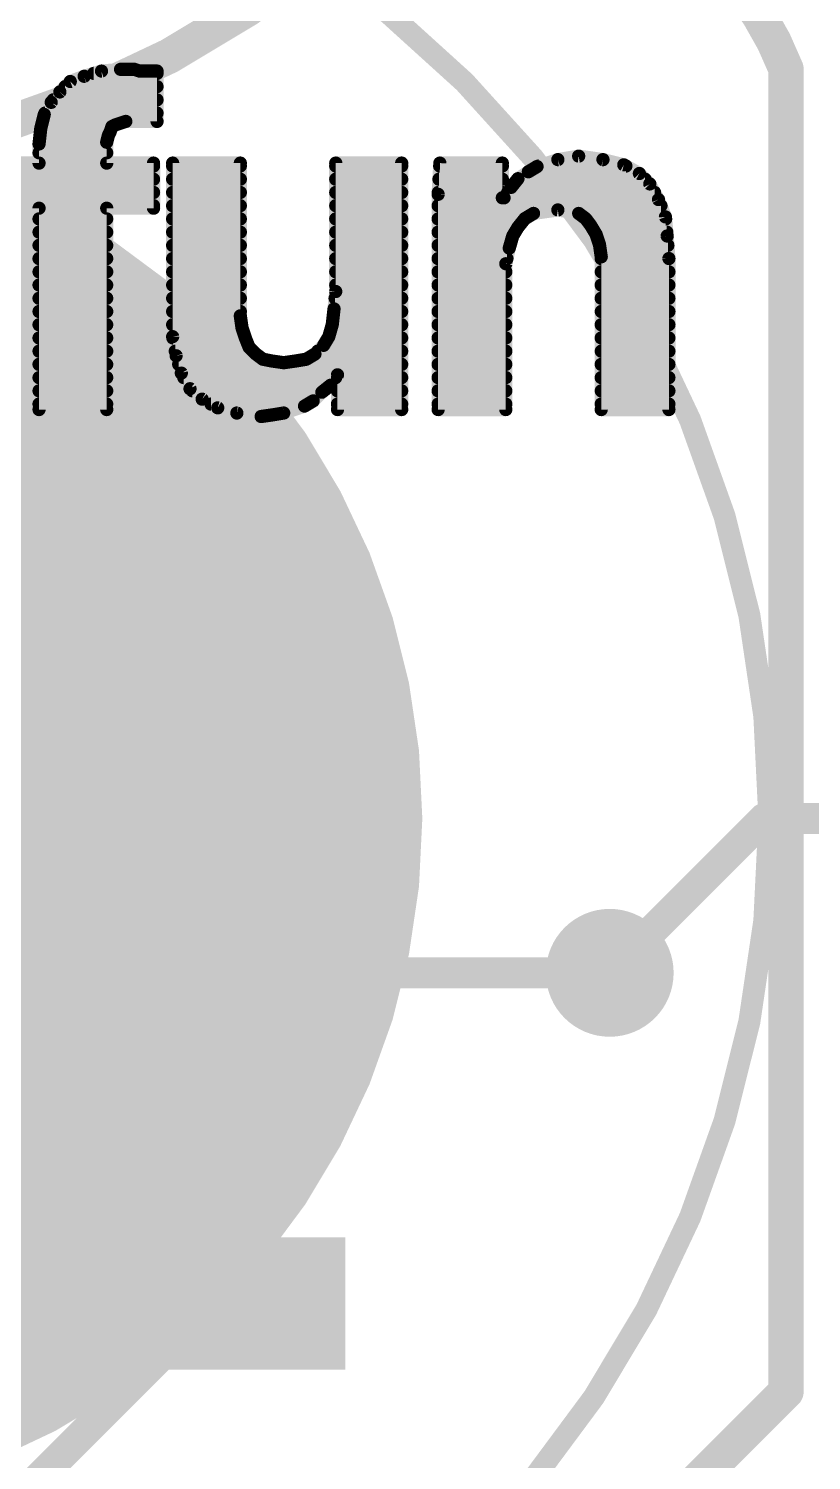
# Model space of a CAD drawing. Extents: x -31.8 to 54.9, y -9.4 to 30.
# Drawn here: x 14.43 to 18.94, y 16.24 to 24.49 of the extents above; entities that cross this region are included whole.
import ezdxf

# ---------------------------------------------------------------- set-up
doc = ezdxf.new("R2010")
doc.units = 0
for name, color, linetype in [('1', 12, 'CONTINUOUS'), ('16', 132, 'CONTINUOUS'), ('18', 110, 'CONTINUOUS'), ('21', 253, 'CONTINUOUS'), ('22', 253, 'CONTINUOUS'), ('40', 132, 'CONTINUOUS'), ('51', 253, 'CONTINUOUS'), ('52', 253, 'CONTINUOUS')]:
    doc.layers.add(name, color=color, linetype=linetype)

# ---------------------------------------------------------------- blocks, each defined once
blk = doc.blocks.new('PIE')
at = {"const_width": 0.5}
blk.add_lwpolyline([(0, -0.25, 1), (0, 0.25, 1), (0, -0.25)], format="xyb", dxfattribs=at)
blk = doc.blocks.new('RECT')
blk.add_solid([(-0.5, -0.5), (0.5, -0.5), (-0.5, 0.5), (0.5, 0.5)])
blk = doc.blocks.new('ROUNDV')
at = {"const_width": 0.5}
blk.add_lwpolyline([(0, -0.25, 1), (0, 0.25, 1), (0, -0.25)], format="xyb", dxfattribs=at)

msp = doc.modelspace()

# ---------------------------------------------------------------- linework, layer by layer
at = {"layer": '1', "const_width": 0.1778}
for points in [[(13.97, 19.05), (17.78, 19.05)], [(15.494, 17.145), (12.25, 13.901)]]:
    msp.add_lwpolyline(points, dxfattribs=at)
at = {"layer": '1', "const_width": 0.0889}
for points in [[(17.78, 19.0055, 1), (17.78, 19.0945)], [(15.5254, 17.1136, 1), (15.4626, 17.1764)]]:
    msp.add_lwpolyline(points, format="xyb", dxfattribs=at)
at = {"layer": '16', "const_width": 0.1778}
for points in [[(17.78, 19.05), (18.669, 19.939)], [(18.669, 19.939), (20.574, 19.939)]]:
    msp.add_lwpolyline(points, dxfattribs=at)
at = {"layer": '16', "const_width": 0.0889}
for points in [[(18.669, 19.9835, 1), (18.669, 19.8945)], [(18.7004, 19.9076, 1), (18.6376, 19.9704)], [(17.7486, 19.0814, 1), (17.8114, 19.0186)]]:
    msp.add_lwpolyline(points, format="xyb", dxfattribs=at)
at = {"layer": '21'}
for points, const_width in [([(14.671, 24.185), (14.751, 24.215)], 0.0762), ([(14.751, 24.215), (14.851, 24.245)], 0.0762), ([(14.8063, 24.2316), (15.171, 24.2316)], 0.0762), ([(14.851, 24.245), (14.961, 24.255)], 0.0762), ([(14.961, 24.255), (15.041, 24.255)], 0.0762), ([(15.041, 24.255), (15.071, 24.245)], 0.0762), ([(15.071, 24.245), (15.171, 24.245)], 0.0762), ([(15.171, 24.245), (15.171, 23.955)], 0.0762), ([(14.611, 24.125), (14.671, 24.185)], 0.0762), ([(14.6414, 24.1554), (15.171, 24.1554)], 0.0762), ([(14.521, 23.995), (14.561, 24.065)], 0.0762), ([(14.561, 24.065), (14.611, 24.125)], 0.0762), ([(14.5728, 24.0792), (15.171, 24.0792)], 0.0762), ([(14.501, 23.915), (14.521, 23.995)], 0.0762), ([(14.5256, 24.003), (15.171, 24.003)], 0.0762), ([(14.491, 23.825), (14.501, 23.915)], 0.0762), ([(14.504, 23.9268), (14.9146, 23.9268)], 0.0762), ([(14.901, 23.895), (14.891, 23.875)], 0.0762), ([(14.911, 23.925), (14.901, 23.895)], 0.0762), ([(14.931, 23.935), (14.911, 23.925)], 0.0762), ([(14.991, 23.955), (14.931, 23.935)], 0.0762), ([(15.171, 23.955), (14.991, 23.955)], 0.0762), ([(14.491, 23.715), (14.491, 23.825)], 0.0762), ([(14.4938, 23.8506), (14.8849, 23.8506)], 0.0762), ([(14.891, 23.875), (14.881, 23.835)], 0.0762), ([(14.881, 23.835), (14.881, 23.715)], 0.0762), ([(14.491, 23.7744), (14.881, 23.7744)], 0.0762), ([(17.361, 23.695), (17.481, 23.735)], 0.0762), ([(17.481, 23.735), (17.601, 23.755)], 0.0762), ([(17.601, 23.755), (17.741, 23.735)], 0.0762), ([(17.741, 23.735), (17.861, 23.705)], 0.0762), ([(14.3584, 23.6982), (15.151, 23.6982)], 0.0762), ([(14.371, 23.715), (14.491, 23.715)], 0.0762), ([(14.881, 23.715), (15.151, 23.715)], 0.0762), ([(15.151, 23.715), (15.151, 23.455)], 0.0762), ([(15.261, 22.715), (15.261, 23.715)], 0.0762), ([(15.261, 23.715), (15.651, 23.715)], 0.0762), ([(15.261, 23.6982), (15.651, 23.6982)], 0.0762), ([(15.651, 23.715), (15.651, 22.835)], 0.0762), ([(16.201, 22.975), (16.201, 23.715)], 0.0762), ([(16.201, 23.715), (16.581, 23.715)], 0.0762), ([(16.201, 23.6982), (16.581, 23.6982)], 0.0762), ([(16.581, 23.715), (16.581, 22.295)], 0.0762), ([(16.791, 23.535), (16.801, 23.715)], 0.0762), ([(16.8001, 23.6982), (17.161, 23.6982)], 0.0762), ([(16.801, 23.715), (17.161, 23.715)], 0.0762), ([(17.161, 23.715), (17.161, 23.515)], 0.0762), ([(17.251, 23.625), (17.311, 23.665)], 0.0762), ([(17.311, 23.665), (17.361, 23.695)], 0.0762), ([(17.3706, 23.6982), (17.8732, 23.6982)], 0.0762), ([(17.861, 23.705), (17.951, 23.655)], 0.0762), ([(17.951, 23.655), (18.011, 23.595)], 0.0762), ([(14.278, 23.622), (15.151, 23.622)], 0.0762), ([(15.261, 23.622), (15.651, 23.622)], 0.0762), ([(16.201, 23.622), (16.581, 23.622)], 0.0762), ([(16.7958, 23.622), (17.161, 23.622)], 0.0762), ([(17.171, 23.515), (17.211, 23.575)], 0.0762), ([(17.211, 23.575), (17.251, 23.625)], 0.0762), ([(17.2486, 23.622), (17.984, 23.622)], 0.0762), ([(18.011, 23.595), (18.061, 23.505)], 0.0762), ([(14.2116, 23.5458), (15.151, 23.5458)], 0.0762), ([(15.261, 23.5458), (15.651, 23.5458)], 0.0762), ([(16.201, 23.5458), (16.581, 23.5458)], 0.0762), ([(16.791, 22.295), (16.791, 23.535)], 0.0762), ([(16.7916, 23.5458), (17.161, 23.5458)], 0.0762), ([(17.161, 23.515), (17.171, 23.515)], 0.0762), ([(17.1915, 23.5458), (18.0383, 23.5458)], 0.0762), ([(18.061, 23.505), (18.101, 23.405)], 0.0762), ([(14.491, 23.455), (14.111, 23.455)], 0.0762), ([(14.1256, 23.4696), (15.151, 23.4696)], 0.0762), ([(14.491, 22.295), (14.491, 23.455)], 0.0762), ([(14.491, 23.3934), (14.881, 23.3934)], 0.0762), ([(15.151, 23.455), (14.881, 23.455)], 0.0762), ([(14.881, 23.455), (14.881, 22.295)], 0.0762), ([(15.261, 23.4696), (15.651, 23.4696)], 0.0762), ([(15.261, 23.3934), (15.651, 23.3934)], 0.0762), ([(16.201, 23.4696), (16.581, 23.4696)], 0.0762), ([(16.201, 23.3934), (16.581, 23.3934)], 0.0762), ([(16.791, 23.4696), (18.0752, 23.4696)], 0.0762), ([(16.791, 23.3934), (17.2897, 23.3934)], 0.0762), ([(17.291, 23.395), (17.251, 23.345)], 0.0762), ([(17.341, 23.425), (17.291, 23.395)], 0.0762), ([(17.481, 23.445), (17.341, 23.425)], 0.0762), ([(17.601, 23.425), (17.481, 23.445)], 0.0762), ([(17.641, 23.395), (17.601, 23.425)], 0.0762), ([(17.671, 23.355), (17.641, 23.395)], 0.0762), ([(17.6422, 23.3934), (18.1021, 23.3934)], 0.0762), ([(18.101, 23.405), (18.111, 23.295)], 0.0762), ([(14.491, 23.3172), (14.881, 23.3172)], 0.0762), ([(15.261, 23.3172), (15.651, 23.3172)], 0.0762), ([(16.201, 23.3172), (16.581, 23.3172)], 0.0762), ([(16.791, 23.3172), (17.2343, 23.3172)], 0.0762), ([(17.251, 23.345), (17.221, 23.295)], 0.0762), ([(17.701, 23.305), (17.671, 23.355)], 0.0762), ([(17.6937, 23.3172), (18.109, 23.3172)], 0.0762), ([(17.721, 23.245), (17.701, 23.305)], 0.0762), ([(14.491, 23.241), (14.881, 23.241)], 0.0762), ([(15.261, 23.241), (15.651, 23.241)], 0.0762), ([(16.201, 23.241), (16.581, 23.241)], 0.0762), ([(16.791, 23.241), (17.2056, 23.241)], 0.0762), ([(17.201, 23.225), (17.181, 23.135)], 0.0762), ([(17.221, 23.295), (17.201, 23.225)], 0.0762), ([(17.731, 23.175), (17.721, 23.245)], 0.0762), ([(17.7216, 23.241), (18.1152, 23.241)], 0.0762), ([(18.111, 23.295), (18.121, 23.165)], 0.0762), ([(14.491, 23.1648), (14.881, 23.1648)], 0.0762), ([(15.261, 23.1648), (15.651, 23.1648)], 0.0762), ([(16.201, 23.1648), (16.581, 23.1648)], 0.0762), ([(16.791, 23.1648), (17.1876, 23.1648)], 0.0762), ([(17.731, 22.295), (17.731, 23.175)], 0.0762), ([(17.731, 23.1648), (18.121, 23.1648)], 0.0762), ([(18.121, 23.165), (18.121, 22.295)], 0.0762), ([(14.491, 23.0886), (14.881, 23.0886)], 0.0762), ([(15.261, 23.0886), (15.651, 23.0886)], 0.0762), ([(16.201, 23.0886), (16.581, 23.0886)], 0.0762), ([(16.791, 23.0886), (17.181, 23.0886)], 0.0762), ([(17.181, 23.135), (17.181, 22.295)], 0.0762), ([(17.731, 23.0886), (18.121, 23.0886)], 0.0762), ([(14.491, 23.0124), (14.881, 23.0124)], 0.0762), ([(15.261, 23.0124), (15.651, 23.0124)], 0.0762), ([(16.191, 22.875), (16.201, 22.975)], 0.0762), ([(16.201, 23.0124), (16.581, 23.0124)], 0.0762), ([(16.791, 23.0124), (17.181, 23.0124)], 0.0762), ([(17.731, 23.0124), (18.121, 23.0124)], 0.0762), ([(14.491, 22.9362), (14.881, 22.9362)], 0.0762), ([(15.261, 22.9362), (15.651, 22.9362)], 0.0762), ([(16.1971, 22.9362), (16.581, 22.9362)], 0.0762), ([(16.791, 22.9362), (17.181, 22.9362)], 0.0762), ([(17.731, 22.9362), (18.121, 22.9362)], 0.0762), ([(14.491, 22.86), (14.881, 22.86)], 0.0762), ([(15.261, 22.86), (15.651, 22.86)], 0.0762), ([(15.651, 22.835), (15.661, 22.765)], 0.0762), ([(16.181, 22.785), (16.191, 22.875)], 0.0762), ([(16.1893, 22.86), (16.581, 22.86)], 0.0762), ([(16.791, 22.86), (17.181, 22.86)], 0.0762), ([(17.731, 22.86), (18.121, 22.86)], 0.0762), ([(14.491, 22.7838), (14.881, 22.7838)], 0.0762), ([(15.261, 22.7838), (15.6583, 22.7838)], 0.0762), ([(15.661, 22.765), (15.681, 22.705)], 0.0762), ([(16.161, 22.715), (16.181, 22.785)], 0.0762), ([(16.1807, 22.7838), (16.581, 22.7838)], 0.0762), ([(16.791, 22.7838), (17.181, 22.7838)], 0.0762), ([(17.731, 22.7838), (18.121, 22.7838)], 0.0762), ([(14.491, 22.7076), (14.881, 22.7076)], 0.0762), ([(15.281, 22.605), (15.261, 22.715)], 0.0762), ([(15.2623, 22.7076), (15.6801, 22.7076)], 0.0762), ([(15.681, 22.705), (15.701, 22.655)], 0.0762), ([(15.701, 22.655), (15.741, 22.615)], 0.0762), ([(16.081, 22.615), (16.131, 22.665)], 0.0762), ([(16.131, 22.665), (16.161, 22.715)], 0.0762), ([(16.1566, 22.7076), (16.581, 22.7076)], 0.0762), ([(16.791, 22.7076), (17.181, 22.7076)], 0.0762), ([(17.731, 22.7076), (18.121, 22.7076)], 0.0762), ([(14.491, 22.6314), (14.881, 22.6314)], 0.0762), ([(15.2762, 22.6314), (15.7246, 22.6314)], 0.0762), ([(15.311, 22.505), (15.281, 22.605)], 0.0762), ([(15.741, 22.615), (15.781, 22.585)], 0.0762), ([(15.781, 22.585), (15.831, 22.575)], 0.0762), ([(15.831, 22.575), (15.901, 22.565)], 0.0762), ([(15.901, 22.565), (15.971, 22.575)], 0.0762), ([(15.971, 22.575), (16.031, 22.585)], 0.0762), ([(16.031, 22.585), (16.081, 22.615)], 0.0762), ([(16.0974, 22.6314), (16.581, 22.6314)], 0.0762), ([(16.791, 22.6314), (17.181, 22.6314)], 0.0762), ([(17.731, 22.6314), (18.121, 22.6314)], 0.0762), ([(14.491, 22.5552), (14.881, 22.5552)], 0.0762), ([(15.2959, 22.5552), (16.581, 22.5552)], 0.0762), ([(15.361, 22.415), (15.311, 22.505)], 0.0762), ([(16.211, 22.495), (16.171, 22.435)], 0.0762), ([(16.211, 22.295), (16.211, 22.495)], 0.0762), ([(16.791, 22.5552), (17.181, 22.5552)], 0.0762), ([(17.731, 22.5552), (18.121, 22.5552)], 0.0762), ([(14.491, 22.479), (14.881, 22.479)], 0.0762), ([(14.491, 22.4028), (14.881, 22.4028)], 0.0762), ([(15.3254, 22.479), (16.2003, 22.479)], 0.0762), ([(15.431, 22.355), (15.361, 22.415)], 0.0762), ([(15.3752, 22.4028), (16.1307, 22.4028)], 0.0762), ([(16.171, 22.435), (16.121, 22.395)], 0.0762), ([(16.211, 22.479), (16.581, 22.479)], 0.0762), ([(16.211, 22.4028), (16.581, 22.4028)], 0.0762), ([(16.791, 22.479), (17.181, 22.479)], 0.0762), ([(16.791, 22.4028), (17.181, 22.4028)], 0.0762), ([(17.731, 22.479), (18.121, 22.479)], 0.0762), ([(17.731, 22.4028), (18.121, 22.4028)], 0.0762), ([(14.491, 22.3266), (14.881, 22.3266)], 0.0762), ([(15.521, 22.305), (15.431, 22.355)], 0.0762), ([(15.4821, 22.3266), (16.0403, 22.3266)], 0.0762), ([(16.021, 22.315), (15.901, 22.275)], 0.0762), ([(16.071, 22.345), (16.021, 22.315)], 0.0762), ([(16.121, 22.395), (16.071, 22.345)], 0.0762), ([(16.211, 22.3266), (16.581, 22.3266)], 0.0762), ([(16.791, 22.3266), (17.181, 22.3266)], 0.0762), ([(17.731, 22.3266), (18.121, 22.3266)], 0.0762), ([(14.881, 22.295), (14.491, 22.295)], 0.0762), ([(15.631, 22.275), (15.521, 22.305)], 0.0762), ([(15.771, 22.255), (15.631, 22.275)], 0.0762), ([(15.841, 22.265), (15.771, 22.255)], 0.0762), ([(15.901, 22.275), (15.841, 22.265)], 0.0762), ([(16.581, 22.295), (16.211, 22.295)], 0.0762), ([(17.181, 22.295), (16.791, 22.295)], 0.0762), ([(18.121, 22.295), (17.731, 22.295)], 0.0762), ([(15.24, 20.29), (15.24, 17.78)], 0.2032)]:
    msp.add_lwpolyline(points, dxfattribs=dict(at, const_width=const_width))
for points, const_width in [([(14.7455, 24.2332, 1), (14.7565, 24.1968)], 0.0381), ([(14.7577, 24.1972, 1), (14.7443, 24.2328)], 0.0381), ([(14.8063, 24.2507, 1), (14.8063, 24.2126)], 0.0381), ([(14.8493, 24.264, 1), (14.8527, 24.226)], 0.0381), ([(14.8565, 24.2268, 1), (14.8455, 24.2632)], 0.0381), ([(14.961, 24.2741, 1), (14.961, 24.236)], 0.0381), ([(14.9627, 24.236, 1), (14.9593, 24.274)], 0.0381), ([(15.047, 24.2731, 1), (15.035, 24.2369)], 0.0381), ([(15.041, 24.236, 1), (15.041, 24.2741)], 0.0381), ([(15.071, 24.2641, 1), (15.071, 24.226)], 0.0381), ([(15.065, 24.2269, 1), (15.077, 24.2631)], 0.0381), ([(15.1901, 24.245, 1), (15.152, 24.245)], 0.0381), ([(15.171, 24.226, 1), (15.171, 24.2641)], 0.0381), ([(15.171, 24.2126, 1), (15.171, 24.2507)], 0.0381), ([(14.6414, 24.1745, 1), (14.6414, 24.1364)], 0.0381), ([(14.6643, 24.2028, 1), (14.6777, 24.1672)], 0.0381), ([(14.6845, 24.1715, 1), (14.6575, 24.1985)], 0.0381), ([(15.171, 24.1364, 1), (15.171, 24.1745)], 0.0381), ([(14.5464, 24.0772, 1), (14.5756, 24.0528)], 0.0381), ([(14.5775, 24.0555, 1), (14.5445, 24.0745)], 0.0381), ([(14.5728, 24.0983, 1), (14.5728, 24.0602)], 0.0381), ([(14.5975, 24.1385, 1), (14.6245, 24.1115)], 0.0381), ([(14.6256, 24.1128, 1), (14.5964, 24.1372)], 0.0381), ([(15.171, 24.0602, 1), (15.171, 24.0983)], 0.0381), ([(14.5045, 24.0045, 1), (14.5375, 23.9855)], 0.0381), ([(14.5395, 23.9904, 1), (14.5025, 23.9996)], 0.0381), ([(14.5256, 24.0221, 1), (14.5256, 23.984)], 0.0381), ([(15.171, 23.984, 1), (15.171, 24.0221)], 0.0381), ([(14.4825, 23.9196, 1), (14.5195, 23.9104)], 0.0381), ([(14.5199, 23.9129, 1), (14.4821, 23.9171)], 0.0381), ([(14.504, 23.9459, 1), (14.504, 23.9078)], 0.0381), ([(14.918, 23.8865, 1), (14.884, 23.9035)], 0.0381), ([(14.9025, 23.942, 1), (14.9195, 23.908)], 0.0381), ([(14.9291, 23.919, 1), (14.8929, 23.931)], 0.0381), ([(14.925, 23.9531, 1), (14.937, 23.9169)], 0.0381), ([(14.9146, 23.9078, 1), (14.9146, 23.9459)], 0.0381), ([(14.9395, 23.918, 1), (14.9225, 23.952)], 0.0381), ([(14.991, 23.9741, 1), (14.991, 23.936)], 0.0381), ([(14.997, 23.9369, 1), (14.985, 23.9731)], 0.0381), ([(15.152, 23.955, 1), (15.1901, 23.955)], 0.0381), ([(15.171, 23.936, 1), (15.171, 23.9741)], 0.0381), ([(14.5101, 23.825, 1), (14.472, 23.825)], 0.0381), ([(14.4721, 23.8271, 1), (14.5099, 23.8229)], 0.0381), ([(14.4938, 23.8697, 1), (14.4938, 23.8316)], 0.0381), ([(14.8625, 23.8396, 1), (14.8995, 23.8304)], 0.0381), ([(14.9001, 23.835, 1), (14.862, 23.835)], 0.0381), ([(14.874, 23.8835, 1), (14.908, 23.8665)], 0.0381), ([(14.9095, 23.8704, 1), (14.8725, 23.8796)], 0.0381), ([(14.8829, 23.901, 1), (14.9191, 23.889)], 0.0381), ([(14.8849, 23.8316, 1), (14.8849, 23.8697)], 0.0381), ([(14.491, 23.7934, 1), (14.491, 23.7553)], 0.0381), ([(14.881, 23.7553, 1), (14.881, 23.7934)], 0.0381), ([(17.4779, 23.7538, 1), (17.4841, 23.7162)], 0.0381), ([(17.487, 23.7169, 1), (17.475, 23.7531)], 0.0381), ([(17.6037, 23.7739, 1), (17.5983, 23.7361)], 0.0381), ([(17.6041, 23.7362, 1), (17.5979, 23.7738)], 0.0381), ([(17.7456, 23.7535, 1), (17.7364, 23.7165)], 0.0381), ([(17.7383, 23.7161, 1), (17.7437, 23.7539)], 0.0381), ([(14.472, 23.715, 1), (14.5101, 23.715)], 0.0381), ([(14.491, 23.6959, 1), (14.491, 23.734)], 0.0381), ([(14.881, 23.734, 1), (14.881, 23.6959)], 0.0381), ([(14.862, 23.715, 1), (14.9001, 23.715)], 0.0381), ([(15.1701, 23.715, 1), (15.132, 23.715)], 0.0381), ([(15.151, 23.6959, 1), (15.151, 23.734)], 0.0381), ([(15.151, 23.6791, 1), (15.151, 23.7172)], 0.0381), ([(15.261, 23.734, 1), (15.261, 23.6959)], 0.0381), ([(15.261, 23.7172, 1), (15.261, 23.6791)], 0.0381), ([(15.2801, 23.715, 1), (15.242, 23.715)], 0.0381), ([(15.6701, 23.715, 1), (15.632, 23.715)], 0.0381), ([(15.651, 23.6959, 1), (15.651, 23.734)], 0.0381), ([(15.651, 23.6791, 1), (15.651, 23.7172)], 0.0381), ([(16.2201, 23.715, 1), (16.182, 23.715)], 0.0381), ([(16.201, 23.734, 1), (16.201, 23.6959)], 0.0381), ([(16.201, 23.7172, 1), (16.201, 23.6791)], 0.0381), ([(16.6, 23.715, 1), (16.5619, 23.715)], 0.0381), ([(16.581, 23.6959, 1), (16.581, 23.734)], 0.0381), ([(16.581, 23.6791, 1), (16.581, 23.7172)], 0.0381), ([(16.8001, 23.7172, 1), (16.8001, 23.6791)], 0.0381), ([(16.801, 23.734, 1), (16.801, 23.6959)], 0.0381), ([(16.82, 23.7139, 1), (16.782, 23.7161)], 0.0381), ([(17.1801, 23.715, 1), (17.142, 23.715)], 0.0381), ([(17.161, 23.6959, 1), (17.161, 23.734)], 0.0381), ([(17.161, 23.6791, 1), (17.161, 23.7172)], 0.0381), ([(17.3012, 23.6813, 1), (17.3208, 23.6487)], 0.0381), ([(17.3216, 23.6491, 1), (17.3004, 23.6809)], 0.0381), ([(17.355, 23.7131, 1), (17.367, 23.6769)], 0.0381), ([(17.3708, 23.6787, 1), (17.3512, 23.7113)], 0.0381), ([(17.3706, 23.7172, 1), (17.3706, 23.6791)], 0.0381), ([(17.8703, 23.7217, 1), (17.8517, 23.6883)], 0.0381), ([(17.8564, 23.6865, 1), (17.8656, 23.7235)], 0.0381), ([(17.8732, 23.6791, 1), (17.8732, 23.7172)], 0.0381), ([(17.9645, 23.6685, 1), (17.9375, 23.6415)], 0.0381), ([(17.9417, 23.6383, 1), (17.9603, 23.6717)], 0.0381), ([(15.151, 23.6029, 1), (15.151, 23.641)], 0.0381), ([(15.261, 23.641, 1), (15.261, 23.6029)], 0.0381), ([(15.651, 23.6029, 1), (15.651, 23.641)], 0.0381), ([(16.201, 23.641, 1), (16.201, 23.6029)], 0.0381), ([(16.581, 23.6029, 1), (16.581, 23.641)], 0.0381), ([(16.7958, 23.641, 1), (16.7958, 23.6029)], 0.0381), ([(17.161, 23.6029, 1), (17.161, 23.641)], 0.0381), ([(17.1961, 23.5869, 1), (17.2259, 23.5631)], 0.0381), ([(17.2269, 23.5644, 1), (17.1951, 23.5856)], 0.0381), ([(17.2486, 23.641, 1), (17.2486, 23.6029)], 0.0381), ([(17.2404, 23.6409, 1), (17.2616, 23.6091)], 0.0381), ([(17.2659, 23.6131, 1), (17.2361, 23.6369)], 0.0381), ([(17.984, 23.6029, 1), (17.984, 23.641)], 0.0381), ([(18.0277, 23.6043, 1), (17.9943, 23.5857)], 0.0381), ([(17.9975, 23.5815, 1), (18.0245, 23.6085)], 0.0381), ([(15.151, 23.5267, 1), (15.151, 23.5648)], 0.0381), ([(15.261, 23.5648, 1), (15.261, 23.5267)], 0.0381), ([(15.651, 23.5267, 1), (15.651, 23.5648)], 0.0381), ([(16.201, 23.5648, 1), (16.201, 23.5267)], 0.0381), ([(16.581, 23.5267, 1), (16.581, 23.5648)], 0.0381), ([(16.8101, 23.535, 1), (16.772, 23.535)], 0.0381), ([(16.772, 23.5361, 1), (16.81, 23.5339)], 0.0381), ([(16.7916, 23.5648, 1), (16.7916, 23.5267)], 0.0381), ([(17.161, 23.5341, 1), (17.161, 23.496)], 0.0381), ([(17.142, 23.515, 1), (17.1801, 23.515)], 0.0381), ([(17.1551, 23.5256, 1), (17.1869, 23.5044)], 0.0381), ([(17.161, 23.5267, 1), (17.161, 23.5648)], 0.0381), ([(17.171, 23.496, 1), (17.171, 23.5341)], 0.0381), ([(17.1915, 23.5648, 1), (17.1915, 23.5267)], 0.0381), ([(18.0383, 23.5267, 1), (18.0383, 23.5648)], 0.0381), ([(18.0787, 23.5121, 1), (18.0433, 23.4979)], 0.0381), ([(18.0443, 23.4957, 1), (18.0777, 23.5143)], 0.0381), ([(14.5101, 23.455, 1), (14.472, 23.455)], 0.0381), ([(14.491, 23.4124, 1), (14.491, 23.3743)], 0.0381), ([(14.491, 23.436, 1), (14.491, 23.4741)], 0.0381), ([(14.881, 23.4741, 1), (14.881, 23.436)], 0.0381), ([(14.9001, 23.455, 1), (14.862, 23.455)], 0.0381), ([(14.881, 23.3743, 1), (14.881, 23.4124)], 0.0381), ([(15.132, 23.455, 1), (15.1701, 23.455)], 0.0381), ([(15.151, 23.4505, 1), (15.151, 23.4886)], 0.0381), ([(15.151, 23.436, 1), (15.151, 23.4741)], 0.0381), ([(15.261, 23.4886, 1), (15.261, 23.4505)], 0.0381), ([(15.261, 23.4124, 1), (15.261, 23.3743)], 0.0381), ([(15.651, 23.4505, 1), (15.651, 23.4886)], 0.0381), ([(15.651, 23.3743, 1), (15.651, 23.4124)], 0.0381), ([(16.201, 23.4886, 1), (16.201, 23.4505)], 0.0381), ([(16.201, 23.4124, 1), (16.201, 23.3743)], 0.0381), ([(16.581, 23.4505, 1), (16.581, 23.4886)], 0.0381), ([(16.581, 23.3743, 1), (16.581, 23.4124)], 0.0381), ([(16.791, 23.4886, 1), (16.791, 23.4505)], 0.0381), ([(16.791, 23.4124, 1), (16.791, 23.3743)], 0.0381), ([(17.2812, 23.4113, 1), (17.3008, 23.3787)], 0.0381), ([(17.3059, 23.3831, 1), (17.2761, 23.4069)], 0.0381), ([(17.2897, 23.3743, 1), (17.2897, 23.4124)], 0.0381), ([(17.3383, 23.4439, 1), (17.3437, 23.4061)], 0.0381), ([(17.3508, 23.4087, 1), (17.3312, 23.4413)], 0.0381), ([(17.4841, 23.4638, 1), (17.4779, 23.4262)], 0.0381), ([(17.4837, 23.4261, 1), (17.4783, 23.4639)], 0.0381), ([(17.6124, 23.4402, 1), (17.5896, 23.4098)], 0.0381), ([(17.5979, 23.4062, 1), (17.6041, 23.4438)], 0.0381), ([(17.6562, 23.4064, 1), (17.6258, 23.3836)], 0.0381), ([(17.6422, 23.4124, 1), (17.6422, 23.3743)], 0.0381), ([(17.6296, 23.3798, 1), (17.6524, 23.4102)], 0.0381), ([(18.0752, 23.4505, 1), (18.0752, 23.4886)], 0.0381), ([(18.12, 23.4067, 1), (18.082, 23.4033)], 0.0381), ([(18.0833, 23.3979, 1), (18.1187, 23.4121)], 0.0381), ([(18.1021, 23.3743, 1), (18.1021, 23.4124)], 0.0381), ([(14.491, 23.3362, 1), (14.491, 23.2981)], 0.0381), ([(14.881, 23.2981, 1), (14.881, 23.3362)], 0.0381), ([(15.261, 23.3362, 1), (15.261, 23.2981)], 0.0381), ([(15.651, 23.2981, 1), (15.651, 23.3362)], 0.0381), ([(16.201, 23.3362, 1), (16.201, 23.2981)], 0.0381), ([(16.581, 23.2981, 1), (16.581, 23.3362)], 0.0381), ([(16.791, 23.3362, 1), (16.791, 23.2981)], 0.0381), ([(17.2361, 23.3569, 1), (17.2659, 23.3331)], 0.0381), ([(17.2343, 23.2981, 1), (17.2343, 23.3362)], 0.0381), ([(17.2673, 23.3352, 1), (17.2347, 23.3548)], 0.0381), ([(17.6873, 23.3648, 1), (17.6547, 23.3452)], 0.0381), ([(17.6558, 23.3436, 1), (17.6862, 23.3664)], 0.0381), ([(17.6937, 23.3362, 1), (17.6937, 23.2981)], 0.0381), ([(17.7191, 23.311, 1), (17.6829, 23.299)], 0.0381), ([(18.109, 23.2981, 1), (18.109, 23.3362)], 0.0381), ([(14.491, 23.26, 1), (14.491, 23.2219)], 0.0381), ([(14.881, 23.2219, 1), (14.881, 23.26)], 0.0381), ([(15.261, 23.26, 1), (15.261, 23.2219)], 0.0381), ([(15.651, 23.2219, 1), (15.651, 23.26)], 0.0381), ([(16.201, 23.26, 1), (16.201, 23.2219)], 0.0381), ([(16.581, 23.2219, 1), (16.581, 23.26)], 0.0381), ([(16.791, 23.26, 1), (16.791, 23.2219)], 0.0381), ([(17.2196, 23.2209, 1), (17.1824, 23.2291)], 0.0381), ([(17.2047, 23.3048, 1), (17.2373, 23.2852)], 0.0381), ([(17.2393, 23.2898, 1), (17.2027, 23.3002)], 0.0381), ([(17.2056, 23.2219, 1), (17.2056, 23.26)], 0.0381), ([(17.6847, 23.2952, 1), (17.7173, 23.3148)], 0.0381), ([(17.7399, 23.2477, 1), (17.7021, 23.2423)], 0.0381), ([(17.7216, 23.26, 1), (17.7216, 23.2219)], 0.0381), ([(17.7029, 23.239, 1), (17.7391, 23.251)], 0.0381), ([(18.13, 23.2965, 1), (18.092, 23.2935)], 0.0381), ([(18.092, 23.2933, 1), (18.13, 23.2967)], 0.0381), ([(18.1152, 23.2219, 1), (18.1152, 23.26)], 0.0381), ([(14.491, 23.1838, 1), (14.491, 23.1457)], 0.0381), ([(14.881, 23.1457, 1), (14.881, 23.1838)], 0.0381), ([(15.261, 23.1838, 1), (15.261, 23.1457)], 0.0381), ([(15.651, 23.1457, 1), (15.651, 23.1838)], 0.0381), ([(16.201, 23.1838, 1), (16.201, 23.1457)], 0.0381), ([(16.581, 23.1457, 1), (16.581, 23.1838)], 0.0381), ([(16.791, 23.1838, 1), (16.791, 23.1457)], 0.0381), ([(17.1827, 23.2302, 1), (17.2193, 23.2198)], 0.0381), ([(17.1876, 23.1457, 1), (17.1876, 23.1838)], 0.0381), ([(17.7501, 23.175, 1), (17.712, 23.175)], 0.0381), ([(17.731, 23.1838, 1), (17.731, 23.1457)], 0.0381), ([(17.7121, 23.1723, 1), (17.7499, 23.1777)], 0.0381), ([(18.1401, 23.165, 1), (18.102, 23.165)], 0.0381), ([(18.102, 23.1635, 1), (18.14, 23.1665)], 0.0381), ([(18.121, 23.1457, 1), (18.121, 23.1838)], 0.0381), ([(14.491, 23.1076, 1), (14.491, 23.0695)], 0.0381), ([(14.881, 23.0695, 1), (14.881, 23.1076)], 0.0381), ([(15.261, 23.1076, 1), (15.261, 23.0695)], 0.0381), ([(15.651, 23.0695, 1), (15.651, 23.1076)], 0.0381), ([(16.201, 23.1076, 1), (16.201, 23.0695)], 0.0381), ([(16.581, 23.0695, 1), (16.581, 23.1076)], 0.0381), ([(16.791, 23.1076, 1), (16.791, 23.0695)], 0.0381), ([(17.2001, 23.135, 1), (17.162, 23.135)], 0.0381), ([(17.1624, 23.1391, 1), (17.1996, 23.1309)], 0.0381), ([(17.181, 23.0695, 1), (17.181, 23.1076)], 0.0381), ([(17.731, 23.1076, 1), (17.731, 23.0695)], 0.0381), ([(18.121, 23.0695, 1), (18.121, 23.1076)], 0.0381), ([(14.491, 23.0314, 1), (14.491, 22.9933)], 0.0381), ([(14.881, 22.9933, 1), (14.881, 23.0314)], 0.0381), ([(15.261, 23.0314, 1), (15.261, 22.9933)], 0.0381), ([(15.651, 22.9933, 1), (15.651, 23.0314)], 0.0381), ([(16.201, 23.0314, 1), (16.201, 22.9933)], 0.0381), ([(16.22, 22.9731, 1), (16.182, 22.9769)], 0.0381), ([(16.581, 22.9933, 1), (16.581, 23.0314)], 0.0381), ([(16.791, 23.0314, 1), (16.791, 22.9933)], 0.0381), ([(17.181, 22.9933, 1), (17.181, 23.0314)], 0.0381), ([(17.731, 23.0314, 1), (17.731, 22.9933)], 0.0381), ([(18.121, 22.9933, 1), (18.121, 23.0314)], 0.0381), ([(14.491, 22.9552, 1), (14.491, 22.9171)], 0.0381), ([(14.881, 22.9171, 1), (14.881, 22.9552)], 0.0381), ([(15.261, 22.9552, 1), (15.261, 22.9171)], 0.0381), ([(15.651, 22.9171, 1), (15.651, 22.9552)], 0.0381), ([(16.1971, 22.9552, 1), (16.1971, 22.9171)], 0.0381), ([(16.182, 22.975, 1), (16.2201, 22.975)], 0.0381), ([(16.581, 22.9171, 1), (16.581, 22.9552)], 0.0381), ([(16.791, 22.9552, 1), (16.791, 22.9171)], 0.0381), ([(17.181, 22.9171, 1), (17.181, 22.9552)], 0.0381), ([(17.731, 22.9552, 1), (17.731, 22.9171)], 0.0381), ([(18.121, 22.9171, 1), (18.121, 22.9552)], 0.0381), ([(14.491, 22.879, 1), (14.491, 22.8409)], 0.0381), ([(14.881, 22.8409, 1), (14.881, 22.879)], 0.0381), ([(15.261, 22.879, 1), (15.261, 22.8409)], 0.0381), ([(15.6699, 22.8377, 1), (15.6321, 22.8323)], 0.0381), ([(15.632, 22.835, 1), (15.6701, 22.835)], 0.0381), ([(15.651, 22.8409, 1), (15.651, 22.879)], 0.0381), ([(16.1893, 22.879, 1), (16.1893, 22.8409)], 0.0381), ([(16.172, 22.8769, 1), (16.21, 22.8731)], 0.0381), ([(16.2099, 22.8729, 1), (16.1721, 22.8771)], 0.0381), ([(16.581, 22.8409, 1), (16.581, 22.879)], 0.0381), ([(16.791, 22.879, 1), (16.791, 22.8409)], 0.0381), ([(17.181, 22.8409, 1), (17.181, 22.879)], 0.0381), ([(17.731, 22.879, 1), (17.731, 22.8409)], 0.0381), ([(18.121, 22.8409, 1), (18.121, 22.879)], 0.0381), ([(14.491, 22.8028, 1), (14.491, 22.7647)], 0.0381), ([(14.881, 22.7647, 1), (14.881, 22.8028)], 0.0381), ([(15.261, 22.8028, 1), (15.261, 22.7647)], 0.0381), ([(15.6791, 22.771, 1), (15.6429, 22.759)], 0.0381), ([(15.6421, 22.7623, 1), (15.6799, 22.7677)], 0.0381), ([(15.6583, 22.7647, 1), (15.6583, 22.8028)], 0.0381), ([(16.1807, 22.8028, 1), (16.1807, 22.7647)], 0.0381), ([(16.1621, 22.7871, 1), (16.1999, 22.7829)], 0.0381), ([(16.1993, 22.7798, 1), (16.1627, 22.7902)], 0.0381), ([(16.581, 22.7647, 1), (16.581, 22.8028)], 0.0381), ([(16.791, 22.8028, 1), (16.791, 22.7647)], 0.0381), ([(17.181, 22.7647, 1), (17.181, 22.8028)], 0.0381), ([(17.731, 22.8028, 1), (17.731, 22.7647)], 0.0381), ([(18.121, 22.7647, 1), (18.121, 22.8028)], 0.0381), ([(14.491, 22.7266, 1), (14.491, 22.6885)], 0.0381), ([(14.881, 22.6885, 1), (14.881, 22.7266)], 0.0381), ([(15.2797, 22.7184, 1), (15.2423, 22.7116)], 0.0381), ([(15.242, 22.715, 1), (15.2801, 22.715)], 0.0381), ([(15.2623, 22.7266, 1), (15.2623, 22.6885)], 0.0381), ([(15.6987, 22.7121, 1), (15.6633, 22.6979)], 0.0381), ([(15.6629, 22.699, 1), (15.6991, 22.711)], 0.0381), ([(15.6801, 22.6885, 1), (15.6801, 22.7266)], 0.0381), ([(15.7145, 22.6685, 1), (15.6875, 22.6415)], 0.0381), ([(16.1147, 22.6748, 1), (16.1473, 22.6552)], 0.0381), ([(16.1445, 22.6515, 1), (16.1175, 22.6785)], 0.0381), ([(16.1566, 22.7266, 1), (16.1566, 22.6885)], 0.0381), ([(16.1427, 22.7202, 1), (16.1793, 22.7098)], 0.0381), ([(16.1773, 22.7052, 1), (16.1447, 22.7248)], 0.0381), ([(16.581, 22.6885, 1), (16.581, 22.7266)], 0.0381), ([(16.791, 22.7266, 1), (16.791, 22.6885)], 0.0381), ([(17.181, 22.6885, 1), (17.181, 22.7266)], 0.0381), ([(17.731, 22.7266, 1), (17.731, 22.6885)], 0.0381), ([(18.121, 22.6885, 1), (18.121, 22.7266)], 0.0381), ([(14.491, 22.6505, 1), (14.491, 22.6124)], 0.0381), ([(14.881, 22.6124, 1), (14.881, 22.6505)], 0.0381), ([(15.2762, 22.6505, 1), (15.2762, 22.6124)], 0.0381), ([(15.2992, 22.6105, 1), (15.2628, 22.5995)], 0.0381), ([(15.2623, 22.6016, 1), (15.2997, 22.6084)], 0.0381), ([(15.6833, 22.6479, 1), (15.7187, 22.6621)], 0.0381), ([(15.7524, 22.6302, 1), (15.7296, 22.5998)], 0.0381), ([(15.7246, 22.6124, 1), (15.7246, 22.6505)], 0.0381), ([(15.7275, 22.6015, 1), (15.7545, 22.6285)], 0.0381), ([(15.7847, 22.6037, 1), (15.7773, 22.5663)], 0.0381), ([(15.7696, 22.5698, 1), (15.7924, 22.6002)], 0.0381), ([(15.8337, 22.5939, 1), (15.8283, 22.5561)], 0.0381), ([(15.8273, 22.5563, 1), (15.8347, 22.5937)], 0.0381), ([(15.8983, 22.5839, 1), (15.9037, 22.5461)], 0.0381), ([(15.8983, 22.5461, 1), (15.9037, 22.5839)], 0.0381), ([(15.9679, 22.5938, 1), (15.9741, 22.5562)], 0.0381), ([(15.9737, 22.5561, 1), (15.9683, 22.5939)], 0.0381), ([(16.0212, 22.6013, 1), (16.0408, 22.5687)], 0.0381), ([(16.0341, 22.5662, 1), (16.0279, 22.6038)], 0.0381), ([(16.0675, 22.6285, 1), (16.0945, 22.6015)], 0.0381), ([(16.0908, 22.5987, 1), (16.0712, 22.6313)], 0.0381), ([(16.0974, 22.6505, 1), (16.0974, 22.6124)], 0.0381), ([(16.581, 22.6124, 1), (16.581, 22.6505)], 0.0381), ([(16.791, 22.6505, 1), (16.791, 22.6124)], 0.0381), ([(17.181, 22.6124, 1), (17.181, 22.6505)], 0.0381), ([(17.731, 22.6505, 1), (17.731, 22.6124)], 0.0381), ([(18.121, 22.6124, 1), (18.121, 22.6505)], 0.0381), ([(14.491, 22.5743, 1), (14.491, 22.5362)], 0.0381), ([(14.881, 22.5362, 1), (14.881, 22.5743)], 0.0381), ([(15.2959, 22.5743, 1), (15.2959, 22.5362)], 0.0381), ([(15.3277, 22.5143, 1), (15.2943, 22.4957)], 0.0381), ([(15.2928, 22.4995, 1), (15.3292, 22.5105)], 0.0381), ([(16.2301, 22.495, 1), (16.192, 22.495)], 0.0381), ([(16.2269, 22.4844, 1), (16.1951, 22.5056)], 0.0381), ([(16.581, 22.5362, 1), (16.581, 22.5743)], 0.0381), ([(16.791, 22.5743, 1), (16.791, 22.5362)], 0.0381), ([(17.181, 22.5362, 1), (17.181, 22.5743)], 0.0381), ([(17.731, 22.5743, 1), (17.731, 22.5362)], 0.0381), ([(18.121, 22.5362, 1), (18.121, 22.5743)], 0.0381), ([(14.491, 22.4981, 1), (14.491, 22.46)], 0.0381), ([(14.491, 22.4219, 1), (14.491, 22.3838)], 0.0381), ([(14.881, 22.46, 1), (14.881, 22.4981)], 0.0381), ([(14.881, 22.3838, 1), (14.881, 22.4219)], 0.0381), ([(15.3254, 22.4981, 1), (15.3254, 22.46)], 0.0381), ([(15.3734, 22.4295, 1), (15.3486, 22.4005)], 0.0381), ([(15.3443, 22.4057, 1), (15.3777, 22.4243)], 0.0381), ([(15.3752, 22.4219, 1), (15.3752, 22.3838)], 0.0381), ([(16.1307, 22.3838, 1), (16.1307, 22.4219)], 0.0381), ([(16.1551, 22.4456, 1), (16.1869, 22.4244)], 0.0381), ([(16.1829, 22.4201, 1), (16.1591, 22.4499)], 0.0381), ([(16.211, 22.4981, 1), (16.211, 22.46)], 0.0381), ([(16.211, 22.4219, 1), (16.211, 22.3838)], 0.0381), ([(16.2003, 22.46, 1), (16.2003, 22.4981)], 0.0381), ([(16.581, 22.46, 1), (16.581, 22.4981)], 0.0381), ([(16.581, 22.3838, 1), (16.581, 22.4219)], 0.0381), ([(16.791, 22.4981, 1), (16.791, 22.46)], 0.0381), ([(16.791, 22.4219, 1), (16.791, 22.3838)], 0.0381), ([(17.181, 22.46, 1), (17.181, 22.4981)], 0.0381), ([(17.181, 22.3838, 1), (17.181, 22.4219)], 0.0381), ([(17.731, 22.4981, 1), (17.731, 22.46)], 0.0381), ([(17.731, 22.4219, 1), (17.731, 22.3838)], 0.0381), ([(18.121, 22.46, 1), (18.121, 22.4981)], 0.0381), ([(18.121, 22.3838, 1), (18.121, 22.4219)], 0.0381), ([(14.491, 22.3457, 1), (14.491, 22.3076)], 0.0381), ([(14.881, 22.3076, 1), (14.881, 22.3457)], 0.0381), ([(15.4403, 22.3717, 1), (15.4217, 22.3383)], 0.0381), ([(15.4186, 22.3405, 1), (15.4434, 22.3695)], 0.0381), ([(15.4821, 22.3457, 1), (15.4821, 22.3076)], 0.0381), ([(16.027, 22.2969, 1), (16.015, 22.3331)], 0.0381), ([(16.0403, 22.3076, 1), (16.0403, 22.3457)], 0.0381), ([(16.0575, 22.3585, 1), (16.0845, 22.3315)], 0.0381), ([(16.0808, 22.3287, 1), (16.0612, 22.3613)], 0.0381), ([(16.1091, 22.4099, 1), (16.1329, 22.3801)], 0.0381), ([(16.1345, 22.3815, 1), (16.1075, 22.4085)], 0.0381), ([(16.211, 22.3457, 1), (16.211, 22.3076)], 0.0381), ([(16.581, 22.3076, 1), (16.581, 22.3457)], 0.0381), ([(16.791, 22.3457, 1), (16.791, 22.3076)], 0.0381), ([(17.181, 22.3076, 1), (17.181, 22.3457)], 0.0381), ([(17.731, 22.3457, 1), (17.731, 22.3076)], 0.0381), ([(18.121, 22.3076, 1), (18.121, 22.3457)], 0.0381), ([(14.491, 22.3141, 1), (14.491, 22.276)], 0.0381), ([(14.472, 22.295, 1), (14.5101, 22.295)], 0.0381), ([(14.862, 22.295, 1), (14.9001, 22.295)], 0.0381), ([(14.881, 22.276, 1), (14.881, 22.3141)], 0.0381), ([(15.526, 22.3234, 1), (15.516, 22.2866)], 0.0381), ([(15.5117, 22.2883, 1), (15.5303, 22.3217)], 0.0381), ([(15.6337, 22.2939, 1), (15.6283, 22.2561)], 0.0381), ([(15.626, 22.2566, 1), (15.636, 22.2934)], 0.0381), ([(15.7683, 22.2739, 1), (15.7737, 22.2361)], 0.0381), ([(15.7683, 22.2361, 1), (15.7737, 22.2739)], 0.0381), ([(15.8379, 22.2838, 1), (15.8441, 22.2462)], 0.0381), ([(15.8437, 22.2461, 1), (15.8383, 22.2839)], 0.0381), ([(15.895, 22.2931, 1), (15.907, 22.2569)], 0.0381), ([(15.9041, 22.2562, 1), (15.8979, 22.2938)], 0.0381), ([(16.0112, 22.3313, 1), (16.0308, 22.2987)], 0.0381), ([(16.211, 22.3141, 1), (16.211, 22.276)], 0.0381), ([(16.192, 22.295, 1), (16.2301, 22.295)], 0.0381), ([(16.5619, 22.295, 1), (16.6, 22.295)], 0.0381), ([(16.581, 22.276, 1), (16.581, 22.3141)], 0.0381), ([(16.791, 22.3141, 1), (16.791, 22.276)], 0.0381), ([(16.772, 22.295, 1), (16.8101, 22.295)], 0.0381), ([(17.162, 22.295, 1), (17.2001, 22.295)], 0.0381), ([(17.181, 22.276, 1), (17.181, 22.3141)], 0.0381), ([(17.731, 22.3141, 1), (17.731, 22.276)], 0.0381), ([(17.712, 22.295, 1), (17.7501, 22.295)], 0.0381), ([(18.102, 22.295, 1), (18.1401, 22.295)], 0.0381), ([(18.121, 22.276, 1), (18.121, 22.3141)], 0.0381), ([(15.2908, 20.29, 1), (15.1892, 20.29)], 0.1016), ([(15.1892, 17.78, 1), (15.2908, 17.78)], 0.1016)]:
    msp.add_lwpolyline(points, format="xyb", dxfattribs=dict(at, const_width=const_width))
at = {"layer": '22'}
for points, const_width in [([(18.796, 24.257, 0.4142), (16.51, 25.273)], 0.2032), ([(8.89, 25.273, 0.4142), (16.51, 25.273)], 0.2032), ([(18.8468, 24.257, 1), (18.7452, 24.257)], 0.1016), ([(18.7486, 24.2388, 1), (18.8434, 24.2752)], 0.1016), ([(18.7452, 16.637, 1), (18.8468, 16.637)], 0.1016), ([(18.8319, 16.6011, 1), (18.7601, 16.6729)], 0.1016)]:
    msp.add_lwpolyline(points, format="xyb", dxfattribs=dict(at, const_width=const_width))
at = {"layer": '22', "const_width": 0.2032}
for points in [[(18.796, 16.637), (18.796, 24.257)], [(15.748, 13.589), (18.796, 16.637)]]:
    msp.add_lwpolyline(points, dxfattribs=at)
at = {"layer": '40', "const_width": 0.127}
msp.add_lwpolyline([(12.7, 13.939, 1), (12.7, 25.939, 1), (12.7, 13.939)], format="xyb", dxfattribs=at)
at = {"layer": '51', "const_width": 0.2032}
for points in [[(14.24, 21.59), (15.24, 20.59)], [(15.24, 17.51), (14.24, 16.51)]]:
    msp.add_lwpolyline(points, dxfattribs=at)
at = {"layer": '51', "const_width": 0.1016}
for points in [[(15.2041, 20.5541, 1), (15.2759, 20.6259)], [(15.2759, 17.4741, 1), (15.2041, 17.5459)]]:
    msp.add_lwpolyline(points, format="xyb", dxfattribs=at)
at = {"layer": '52', "const_width": 0.127}
msp.add_lwpolyline([(12.7, 13.939, 1), (12.7, 25.939, 1), (12.7, 13.939)], format="xyb", dxfattribs=at)

# ---------------------------------------------------------------- block references
at = {"layer": '1', "xscale": 0.762, "yscale": 1.524, "rotation": 270}
for p in [(15.494, 20.955), (15.494, 17.145)]:
    msp.add_blockref('RECT', p, dxfattribs=at)
at = {"layer": '16', "xscale": 8, "yscale": 8}
msp.add_blockref('PIE', (12.7, 19.939), dxfattribs=at)
at = {"layer": '18', "xscale": 0.7366, "yscale": 0.7366}
msp.add_blockref('ROUNDV', (17.78, 19.05), dxfattribs=at)
msp.add_blockref('ROUNDV', (17.78, 19.05), dxfattribs=at)

doc.saveas('drawing.dxf')
